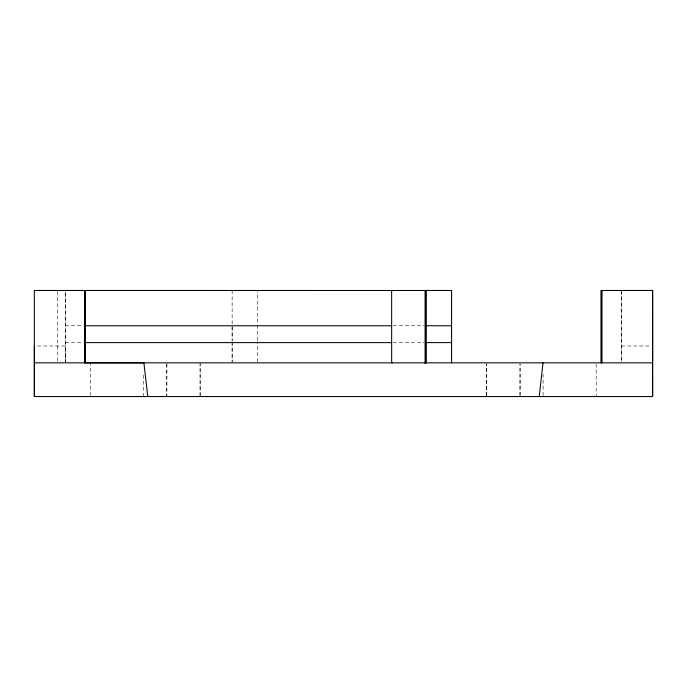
<?xml version="1.0" encoding="UTF-8"?>
<svg xmlns="http://www.w3.org/2000/svg" width="687" height="687" viewBox="0 0 687 687"><rect width="100%" height="100%" fill="white"/><g stroke="black" fill="none" stroke-linecap="round" stroke-linejoin="round"><path stroke-width="0.52" stroke-dasharray="3.44 2.58" d="M65.274 361.774L65.274 291.554L65.282 361.774L65.274 345.982L36.48 345.982M90.555 395.489L90.555 362.839M143.652 396.545L143.652 374.424M200.115 395.489L200.115 363.887M232.137 341.551L232.137 361.774L232.137 343.68M232.137 290.472L232.137 340.486L232.137 325.758M257.419 361.774L257.419 341.551M257.419 340.503L257.419 291.537M486.636 395.489L486.636 363.887L486.636 396.545M519.827 395.489L519.827 363.904M520.652 395.489L520.652 363.887M543.099 395.489L543.099 374.424M621.469 291.546L621.469 361.783L621.469 290.481M65.359 325.758L83.574 325.758M393.23 325.758L424.3 325.758M65.359 342.607L83.574 342.607M393.23 342.615L424.3 342.615M621.469 345.982L650.417 345.982M596.187 363.887L596.187 396.545M200.115 362.839L200.115 396.545M166.915 363.895L166.915 396.545M166.237 363.887L166.237 395.489M57.51 291.554L57.51 361.774"/><path stroke-width="1.03" d="M601.245 290.464L601.245 362.839L601.245 290.464L652.607 290.481L652.65 396.545L34.35 396.545L34.35 290.472L425.373 290.498L425.373 362.839L391.659 362.856L391.642 290.472M84.913 290.489L84.913 362.839L84.913 290.472L84.913 362.839L392.2 362.839M602.001 362.83L602.001 290.455M652.564 396.545L652.564 290.464L652.573 362.839L424.394 362.839M539.226 396.545L543.022 362.839M34.35 362.839L143.901 362.839L147.757 396.545M84.913 325.758L391.659 325.758M426.301 325.758L451.582 325.758M84.913 342.615L391.659 342.615M426.301 342.615L451.582 342.615M451.582 362.839L451.582 290.472L426.301 290.472L426.301 362.839M34.35 345.982L34.35 396.545M425.373 290.498L425.373 362.848L425.373 290.489"/></g></svg>
